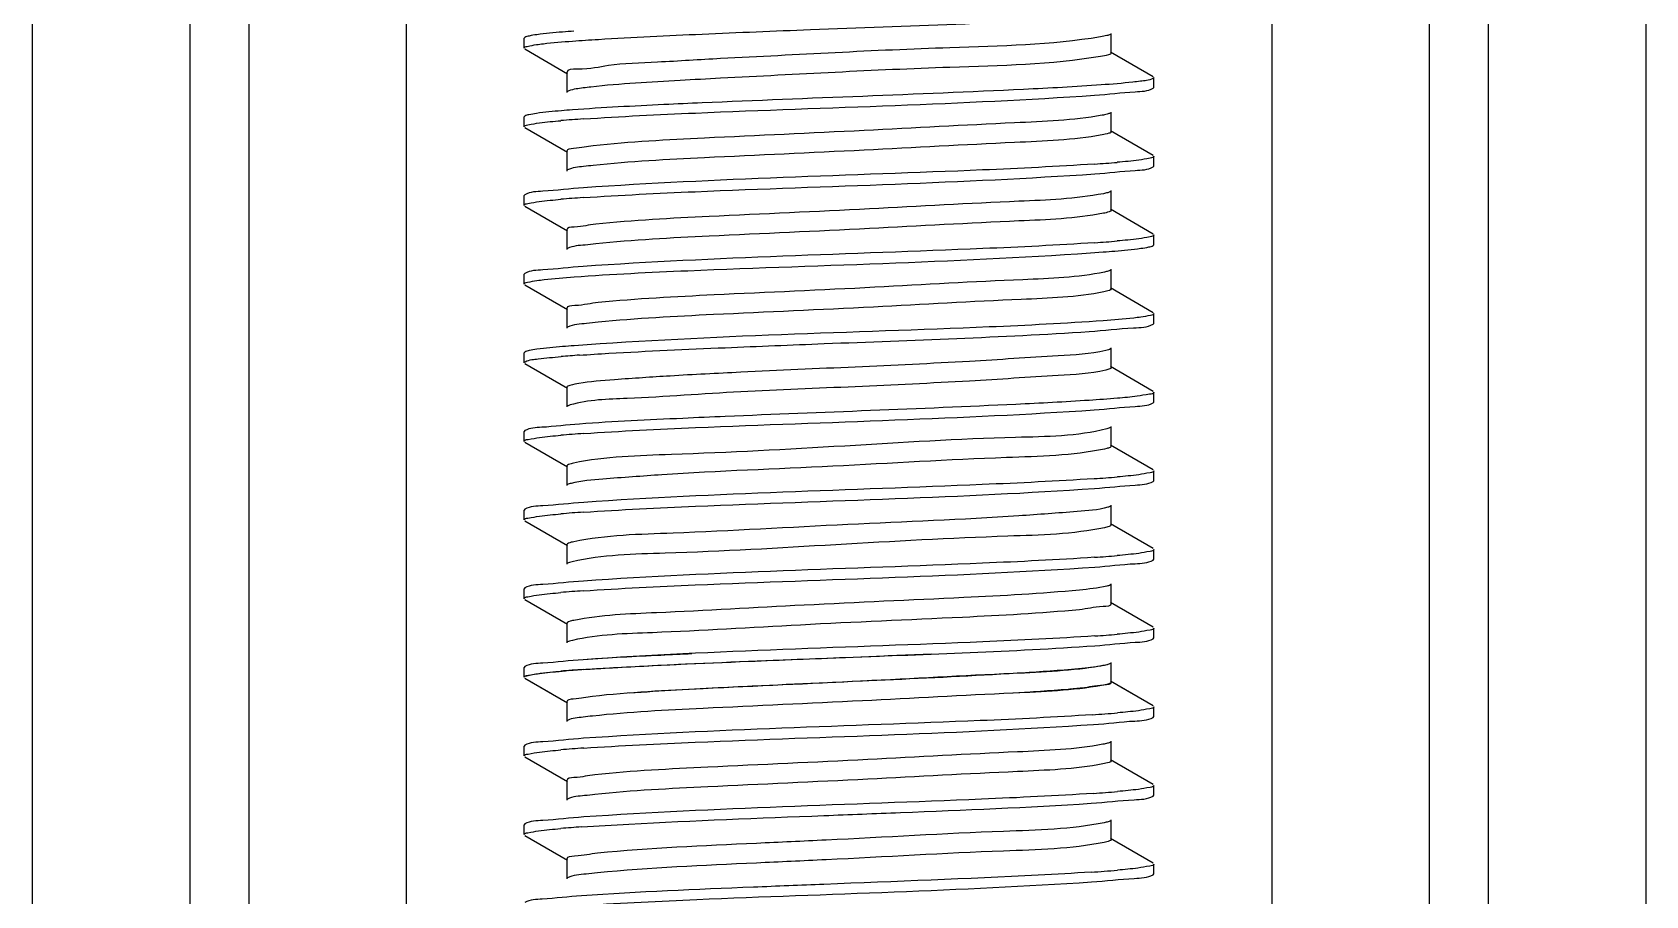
# Model space of a CAD drawing. Extents: x 27938 to 1507990, y 110129 to 923079.
# Drawn here: x 455164.5 to 455652.7, y 381683.1 to 381944.6 of the extents above; entities that cross this region are included whole.
import ezdxf

# ---------------------------------------------------------------- set-up
doc = ezdxf.new("R2010")
doc.units = 0
doc.header["$LTSCALE"] = 1000
doc.header["$MEASUREMENT"] = 0

msp = doc.modelspace()

# ---------------------------------------------------------------- linework, layer by layer
at = {"linetype": 'Continuous'}
for p, q in [((455164.52, 383675.04), (455164.52, 378934.02)), ((455212.15, 383675.04), (455212.15, 378934.02)), ((455230.01, 383675.04), (455230.01, 378934.02)), ((455277.63, 383675.04), (455277.63, 378934.02)), ((455539.58, 383675.04), (455539.58, 378934.02)), ((455587.2, 383675.04), (455587.2, 378934.02)), ((455605.06, 383675.04), (455605.06, 378934.02)), ((455652.69, 383675.04), (455652.69, 378934.02)), ((455490.97, 381938.26), (455490.97, 381944.22)), ((455313.58, 381942.99), (455313.35, 381942.73)), ((455313.35, 381939.75), (455313.35, 381942.73)), ((455313.35, 381939.75), (455313.35, 381942.73)), ((455313.58, 381939.49), (455326.5, 381932.01)), ((455503.63, 381931.08), (455490.71, 381938.57)), ((455326.24, 381932.31), (455326.24, 381926.36)), ((455503.86, 381927.85), (455503.86, 381930.82)), ((455503.86, 381927.85), (455503.86, 381930.82)), ((455326.89, 381926.83), (455326.5, 381926.66)), ((455503.63, 381927.59), (455503.86, 381927.85)), ((455313.58, 381919.18), (455313.35, 381918.92)), ((455313.35, 381915.94), (455313.35, 381918.92)), ((455313.35, 381915.94), (455313.35, 381918.92)), ((455490.97, 381914.45), (455490.97, 381920.4)), ((455313.58, 381915.68), (455326.5, 381908.2)), ((455503.63, 381907.27), (455490.71, 381914.75)), ((455326.24, 381908.5), (455326.24, 381902.54)), ((455503.86, 381904.03), (455503.86, 381907.01)), ((455503.86, 381904.03), (455503.86, 381907.01)), ((455503.63, 381903.77), (455503.86, 381904.03)), ((455313.58, 381895.36), (455313.35, 381895.1)), ((455313.35, 381892.13), (455313.35, 381895.1)), ((455313.35, 381892.13), (455313.35, 381895.1)), ((455490.97, 381890.64), (455490.97, 381896.59)), ((455313.58, 381891.87), (455326.5, 381884.38)), ((455503.63, 381883.46), (455490.71, 381890.94)), ((455326.24, 381884.69), (455326.24, 381878.73)), ((455503.63, 381879.96), (455503.86, 381880.22)), ((455503.86, 381880.22), (455503.86, 381883.2)), ((455503.86, 381880.22), (455503.86, 381883.2)), ((455313.58, 381871.55), (455313.35, 381871.29)), ((455313.35, 381868.31), (455313.35, 381871.29)), ((455313.35, 381868.31), (455313.35, 381871.29)), ((455490.97, 381866.83), (455490.97, 381872.78)), ((455313.58, 381868.05), (455326.5, 381860.57)), ((455503.63, 381859.64), (455490.71, 381867.13)), ((455326.24, 381860.87), (455326.24, 381854.92)), ((455503.63, 381856.15), (455503.86, 381856.41)), ((455503.86, 381856.41), (455503.86, 381859.38)), ((455503.86, 381856.41), (455503.86, 381859.38)), ((455313.58, 381847.74), (455313.35, 381847.48)), ((455313.35, 381844.5), (455313.35, 381847.48)), ((455313.35, 381844.5), (455313.35, 381847.48)), ((455490.97, 381843.01), (455490.97, 381848.97)), ((455313.58, 381844.24), (455326.5, 381836.76)), ((455503.63, 381835.83), (455490.71, 381843.31)), ((455326.24, 381837.06), (455326.24, 381831.11)), ((455503.63, 381832.33), (455503.86, 381832.59)), ((455503.86, 381832.59), (455503.86, 381835.57)), ((455503.86, 381832.59), (455503.86, 381835.57)), ((455313.58, 381823.93), (455313.35, 381823.66)), ((455313.35, 381820.69), (455313.35, 381823.66)), ((455313.35, 381820.69), (455313.35, 381823.66)), ((455490.97, 381819.2), (455490.97, 381825.15)), ((455313.58, 381820.43), (455326.5, 381812.95)), ((455489.63, 381818.52), (455488.92, 381818.35)), ((455503.63, 381812.02), (455490.71, 381819.5)), ((455326.24, 381813.25), (455326.24, 381807.29)), ((455503.86, 381808.78), (455503.86, 381811.76)), ((455503.86, 381808.78), (455503.86, 381811.76)), ((455503.63, 381808.52), (455503.86, 381808.78)), ((455313.58, 381800.11), (455313.35, 381799.85)), ((455313.35, 381796.88), (455313.35, 381799.85)), ((455313.35, 381796.88), (455313.35, 381799.85)), ((455490.97, 381795.39), (455490.97, 381801.34)), ((455313.58, 381796.61), (455326.5, 381789.13)), ((455489.91, 381794.78), (455488.97, 381794.55)), ((455503.63, 381788.21), (455490.71, 381795.69)), ((455326.24, 381789.43), (455326.24, 381783.48)), ((455503.86, 381784.97), (455503.86, 381787.95)), ((455503.86, 381784.97), (455503.86, 381787.95)), ((455503.63, 381784.71), (455503.86, 381784.97)), ((455490.97, 381771.57), (455490.97, 381777.53)), ((455313.58, 381776.3), (455313.35, 381776.04)), ((455313.35, 381773.06), (455313.35, 381776.04)), ((455313.35, 381773.06), (455313.35, 381776.04)), ((455313.58, 381772.8), (455326.5, 381765.32)), ((455503.63, 381764.39), (455490.71, 381771.88)), ((455326.24, 381765.62), (455326.24, 381759.67)), ((455503.86, 381761.16), (455503.86, 381764.13)), ((455503.86, 381761.16), (455503.86, 381764.13)), ((455503.63, 381760.9), (455503.86, 381761.16)), ((455490.97, 381747.76), (455490.97, 381753.72)), ((455490.97, 381747.76), (455490.97, 381753.71)), ((455313.58, 381752.49), (455313.35, 381752.23)), ((455313.58, 381752.49), (455313.35, 381752.23)), ((455313.35, 381749.25), (455313.35, 381752.23)), ((455313.35, 381749.25), (455313.35, 381752.23)), ((455313.35, 381749.25), (455313.35, 381752.23)), ((455313.35, 381749.25), (455313.35, 381752.23)), ((455313.58, 381748.99), (455326.5, 381741.51)), ((455313.58, 381748.99), (455321.45, 381744.43)), ((455503.63, 381740.58), (455490.71, 381748.07)), ((455496.98, 381744.43), (455490.71, 381748.06)), ((455326.24, 381741.81), (455326.24, 381735.86)), ((455503.86, 381737.35), (455503.86, 381740.32)), ((455503.86, 381737.35), (455503.86, 381740.32)), ((455503.63, 381737.08), (455503.86, 381737.35)), ((455313.58, 381728.68), (455313.35, 381728.42)), ((455313.35, 381725.44), (455313.35, 381728.42)), ((455313.35, 381725.44), (455313.35, 381728.42)), ((455490.97, 381723.95), (455490.97, 381729.9)), ((455313.58, 381725.18), (455326.5, 381717.7)), ((455503.63, 381716.77), (455490.71, 381724.25)), ((455326.24, 381718), (455326.24, 381712.04)), ((455503.86, 381713.53), (455503.86, 381716.51)), ((455503.86, 381713.53), (455503.86, 381716.51)), ((455503.63, 381713.27), (455503.86, 381713.53)), ((455313.58, 381704.86), (455313.35, 381704.6)), ((455313.35, 381701.63), (455313.35, 381704.6)), ((455313.35, 381701.63), (455313.35, 381704.6)), ((455490.97, 381700.14), (455490.97, 381706.09)), ((455313.58, 381701.37), (455326.5, 381693.88)), ((455503.63, 381692.96), (455490.71, 381700.44)), ((455326.24, 381694.18), (455326.24, 381688.23)), ((455503.63, 381689.46), (455503.86, 381689.72)), ((455503.86, 381689.72), (455503.86, 381692.7)), ((455503.86, 381689.72), (455503.86, 381692.7))]:
    msp.add_line(p, q, dxfattribs=at)
for centre, radius, start, end in [((455358.67, 381510.09), 409.13, 93.8351, 94.8035), ((455458.59, 382312.19), 408.46, 273.8387, 274.8044), ((455358.51, 381488.31), 407.09, 93.8488, 94.8033), ((455458.69, 382287.21), 407.29, 273.8479, 274.803), ((455357.06, 381458.88), 388.84, 93.9793, 94.8029), ((455358.74, 381413.97), 410, 93.8293, 94.8034), ((455458.43, 382218.9), 410.42, 273.8243, 274.8053), ((455358.67, 381390.99), 409.17, 93.8348, 94.8035), ((455458.59, 382193.17), 408.5, 273.8383, 274.8044), ((455358.51, 381369.18), 407.16, 93.8484, 94.8033), ((455458.69, 382168.15), 407.3, 273.8478, 274.803), ((455358.71, 381342.92), 409.61, 93.832, 94.8034), ((455354.41, 381395.63), 356.73, 94.4326, 94.598), ((455457.77, 382155.75), 418.74, 273.7685, 274.8061), ((455358.75, 381318.59), 410.14, 93.8284, 94.8033), ((455458.14, 382127.29), 414.08, 273.7992, 274.806), ((455357.8, 381306.7), 398.17, 93.9046, 94.8082), ((455457.23, 382115.03), 425.67, 273.7272, 274.8014)]:
    msp.add_arc(centre, radius, start, end, dxfattribs=at)
for points, knots in [([(455367.19, 381944), (455378.1, 381944.48), (455418.37, 381946.17), (455458.67, 381947.33), (455487.97, 381949.44)], [0, 0, 0, 0, 0.271117, 1, 1, 1, 1]), ([(455317.19, 381943.81), (455316.4, 381943.7), (455315.2, 381943.49), (455313.96, 381943.21), (455313.58, 381942.99)], [0, 0, 0, 0, 0.642818, 1, 1, 1, 1]), ([(455328.41, 381944.89), (455327.25, 381944.8), (455323.51, 381944.51), (455319.76, 381944.17), (455317.19, 381943.81)], [0, 0, 0, 0, 0.307553, 1, 1, 1, 1]), ([(455327.95, 381941.88), (455330.57, 381942.07), (455343.64, 381942.93), (455356.73, 381943.54), (455367.19, 381944)], [0, 0, 0, 0, 0.200445, 1, 1, 1, 1]), ([(455487.74, 381943.15), (455472.72, 381940.66), (455434.17, 381939.94), (455395.92, 381937.74), (455372.79, 381936.56)], [0, 0, 0, 0, 0.396629, 1, 1, 1, 1]), ([(455490.7, 381943.92), (455490.38, 381943.73), (455489.37, 381943.45), (455488.37, 381943.26), (455487.74, 381943.15)], [0, 0, 0, 0, 0.371007, 1, 1, 1, 1]), ([(455313.35, 381939.75), (455313.35, 381940.11), (455315.17, 381940.43), (455316.14, 381940.68), (455317.08, 381940.82)], [0, 0, 0, 0, 0.275146, 1, 1, 1, 1]), ([(455317.08, 381940.82), (455317.77, 381940.91), (455321.38, 381941.37), (455325.02, 381941.66), (455327.95, 381941.88)], [0, 0, 0, 0, 0.191295, 1, 1, 1, 1]), ([(455490.97, 381938.26), (455490.96, 381937.94), (455489.44, 381937.54), (455488.55, 381937.33), (455487.74, 381937.2)], [0, 0, 0, 0, 0.282134, 1, 1, 1, 1]), ([(455372.79, 381936.56), (455366.42, 381936.23), (455355.45, 381935.47), (455339.85, 381935), (455332.77, 381933.16), (455326.24, 381933.44), (455326.24, 381932.31)], [0, 0, 0, 0, 0.408517, 0.726153, 0.927696, 1, 1, 1, 1]), ([(455487.74, 381937.2), (455472.72, 381934.71), (455434.17, 381933.99), (455395.92, 381931.79), (455372.79, 381930.61)], [0, 0, 0, 0, 0.396629, 1, 1, 1, 1]), ([(455372.79, 381930.61), (455368.7, 381930.4), (455355.62, 381929.68), (455342.52, 381928.97), (455333.57, 381927.97)], [0, 0, 0, 0, 0.312724, 1, 1, 1, 1]), ([(455487.97, 381928.6), (455480.13, 381928.04), (455439.88, 381925.92), (455399.6, 381924.6), (455367.19, 381923.16)], [0, 0, 0, 0, 0.195012, 1, 1, 1, 1]), ([(455499.79, 381929.71), (455499.04, 381929.61), (455495.11, 381929.14), (455491.16, 381928.83), (455487.97, 381928.6)], [0, 0, 0, 0, 0.191606, 1, 1, 1, 1]), ([(455503.86, 381930.82), (455503.86, 381930.7), (455502.39, 381929.8), (455501.08, 381929.89), (455499.79, 381929.71)], [0, 0, 0, 0, 0.088343, 1, 1, 1, 1]), ([(455333.57, 381927.97), (455332.8, 381927.88), (455330.56, 381927.59), (455328.28, 381927.34), (455326.89, 381926.83)], [0, 0, 0, 0, 0.345772, 1, 1, 1, 1]), ([(455331.31, 381918.3), (455342.59, 381919.07), (455394.13, 381921.56), (455445.74, 381922.74), (455485.94, 381925.48)], [0, 0, 0, 0, 0.219188, 1, 1, 1, 1]), ([(455485.94, 381925.48), (455490.03, 381925.76), (455495.77, 381926.56), (455502.03, 381926.67), (455503.63, 381927.59)], [0, 0, 0, 0, 0.690234, 1, 1, 1, 1]), ([(455317.08, 381919.98), (455316.32, 381919.87), (455315.15, 381919.66), (455313.95, 381919.39), (455313.58, 381919.18)], [0, 0, 0, 0, 0.641633, 1, 1, 1, 1]), ([(455327.95, 381921.04), (455326.84, 381920.96), (455323.2, 381920.67), (455319.57, 381920.34), (455317.08, 381919.98)], [0, 0, 0, 0, 0.307541, 1, 1, 1, 1]), ([(455367.19, 381923.16), (455363.34, 381922.99), (455350.25, 381922.39), (455337.17, 381921.73), (455327.95, 381921.04)], [0, 0, 0, 0, 0.294264, 1, 1, 1, 1]), ([(455488.18, 381919.42), (455479.47, 381917.86), (455455.34, 381916.91), (455415.3, 381914.67), (455372.78, 381912.77), (455345.45, 381911.38), (455334.27, 381910.19)], [0, 0, 0, 0, 0.172177, 0.467909, 0.781292, 1, 1, 1, 1]), ([(455490.7, 381920.1), (455490.42, 381919.94), (455489.57, 381919.69), (455488.72, 381919.51), (455488.18, 381919.42)], [0, 0, 0, 0, 0.377707, 1, 1, 1, 1]), ([(455313.35, 381915.94), (455313.35, 381916.37), (455315.64, 381916.66), (455316.79, 381916.97), (455317.94, 381917.12)], [0, 0, 0, 0, 0.271545, 1, 1, 1, 1]), ([(455490.97, 381914.45), (455490.96, 381914.17), (455489.67, 381913.77), (455488.88, 381913.59), (455488.18, 381913.46)], [0, 0, 0, 0, 0.285905, 1, 1, 1, 1]), ([(455334.27, 381910.19), (455332.26, 381909.97), (455330.35, 381909.38), (455326.24, 381909.23), (455326.24, 381908.5)], [0, 0, 0, 0, 0.73335, 1, 1, 1, 1]), ([(455488.18, 381913.46), (455479.47, 381911.91), (455455.34, 381910.96), (455415.3, 381908.71), (455372.78, 381906.82), (455345.45, 381905.43), (455334.27, 381904.23)], [0, 0, 0, 0, 0.172177, 0.467909, 0.781292, 1, 1, 1, 1]), ([(455334.27, 381904.23), (455333.29, 381904.13), (455330.72, 381903.74), (455327.93, 381903.67), (455326.5, 381902.85)], [0, 0, 0, 0, 0.372967, 1, 1, 1, 1]), ([(455485.94, 381904.65), (455474.66, 381903.88), (455423.11, 381901.4), (455371.51, 381900.21), (455331.31, 381897.47)], [0, 0, 0, 0, 0.219095, 1, 1, 1, 1]), ([(455503.86, 381907.01), (455503.86, 381906.58), (455501.59, 381906.29), (455500.44, 381905.98), (455499.29, 381905.83)], [0, 0, 0, 0, 0.271629, 1, 1, 1, 1]), ([(455331.18, 381894.48), (455342.47, 381895.25), (455394.08, 381897.74), (455445.76, 381898.93), (455486.02, 381901.68)], [0, 0, 0, 0, 0.218979, 1, 1, 1, 1]), ([(455486.02, 381901.68), (455490.09, 381901.95), (455495.81, 381902.75), (455502.04, 381902.86), (455503.63, 381903.77)], [0, 0, 0, 0, 0.690139, 1, 1, 1, 1]), ([(455331.31, 381897.47), (455327.2, 381897.19), (455321.45, 381896.39), (455315.18, 381896.28), (455313.58, 381895.36)], [0, 0, 0, 0, 0.690277, 1, 1, 1, 1]), ([(455488.59, 381895.68), (455480.18, 381894.05), (455456.43, 381893.21), (455416.75, 381890.89), (455374.05, 381889.03), (455346.42, 381887.62), (455335, 381886.45)], [0, 0, 0, 0, 0.167069, 0.460858, 0.776177, 1, 1, 1, 1]), ([(455490.7, 381896.29), (455490.46, 381896.15), (455489.75, 381895.92), (455489.04, 381895.76), (455488.59, 381895.68)], [0, 0, 0, 0, 0.385224, 1, 1, 1, 1]), ([(455313.35, 381892.13), (455313.35, 381892.56), (455315.62, 381892.84), (455316.77, 381893.16), (455317.92, 381893.3)], [0, 0, 0, 0, 0.271633, 1, 1, 1, 1]), ([(455488.59, 381889.73), (455480.18, 381888.1), (455456.43, 381887.25), (455416.75, 381884.94), (455374.05, 381883.08), (455346.42, 381881.67), (455335, 381880.5)], [0, 0, 0, 0, 0.167069, 0.460858, 0.776177, 1, 1, 1, 1]), ([(455490.96, 381890.64), (455490.96, 381890.39), (455489.88, 381890), (455489.19, 381889.84), (455488.59, 381889.73)], [0, 0, 0, 0, 0.290456, 1, 1, 1, 1]), ([(455335, 381886.45), (455332.81, 381886.22), (455330.75, 381885.57), (455326.24, 381885.48), (455326.25, 381884.69)], [0, 0, 0, 0, 0.734177, 1, 1, 1, 1]), ([(455335, 381880.5), (455333.93, 381880.39), (455331.12, 381879.97), (455328.06, 381879.94), (455326.5, 381879.03)], [0, 0, 0, 0, 0.374915, 1, 1, 1, 1]), ([(455486.02, 381880.84), (455474.73, 381880.07), (455423.12, 381877.58), (455371.44, 381876.4), (455331.18, 381873.65)], [0, 0, 0, 0, 0.219017, 1, 1, 1, 1]), ([(455503.86, 381883.2), (455503.86, 381882.77), (455501.58, 381882.48), (455500.43, 381882.17), (455499.28, 381882.02)], [0, 0, 0, 0, 0.271602, 1, 1, 1, 1]), ([(455499.94, 381879.13), (455500.75, 381879.24), (455501.98, 381879.46), (455503.24, 381879.74), (455503.63, 381879.96)], [0, 0, 0, 0, 0.643592, 1, 1, 1, 1]), ([(455328.46, 381870.48), (455339.92, 381871.32), (455393.29, 381873.92), (455446.74, 381874.98), (455488.57, 381878.04)], [0, 0, 0, 0, 0.215017, 1, 1, 1, 1]), ([(455488.57, 381878.04), (455489.73, 381878.13), (455493.53, 381878.43), (455497.33, 381878.76), (455499.94, 381879.13)], [0, 0, 0, 0, 0.307338, 1, 1, 1, 1]), ([(455331.18, 381873.65), (455327.11, 381873.37), (455321.4, 381872.58), (455315.17, 381872.46), (455313.58, 381871.55)], [0, 0, 0, 0, 0.690149, 1, 1, 1, 1]), ([(455317.21, 381869.4), (455317.92, 381869.5), (455321.66, 381869.96), (455325.42, 381870.25), (455328.46, 381870.48)], [0, 0, 0, 0, 0.19129, 1, 1, 1, 1]), ([(455488.97, 381871.94), (455480.86, 381870.24), (455457.5, 381869.52), (455418.21, 381867.12), (455375.34, 381865.29), (455347.42, 381863.86), (455335.76, 381862.71)], [0, 0, 0, 0, 0.161939, 0.453776, 0.771039, 1, 1, 1, 1]), ([(455490.7, 381872.48), (455490.5, 381872.36), (455489.92, 381872.16), (455489.33, 381872.02), (455488.97, 381871.94)], [0, 0, 0, 0, 0.393704, 1, 1, 1, 1]), ([(455313.35, 381868.31), (455313.35, 381868.68), (455315.24, 381869), (455316.24, 381869.26), (455317.21, 381869.4)], [0, 0, 0, 0, 0.274546, 1, 1, 1, 1]), ([(455488.77, 381865.95), (455480.55, 381864.3), (455457.14, 381863.5), (455417.83, 381861.16), (455375.13, 381859.33), (455347.35, 381857.9), (455335.76, 381856.76)], [0, 0, 0, 0, 0.164046, 0.455922, 0.77202, 1, 1, 1, 1]), ([(455490.96, 381866.83), (455490.96, 381866.59), (455489.98, 381866.21), (455489.33, 381866.06), (455488.77, 381865.95)], [0, 0, 0, 0, 0.292762, 1, 1, 1, 1]), ([(455335.76, 381862.71), (455333.38, 381862.48), (455331.15, 381861.75), (455326.24, 381861.73), (455326.25, 381860.87)], [0, 0, 0, 0, 0.734857, 1, 1, 1, 1]), ([(455335.76, 381856.76), (455334.58, 381856.64), (455331.53, 381856.2), (455328.19, 381856.2), (455326.5, 381855.22)], [0, 0, 0, 0, 0.376685, 1, 1, 1, 1]), ([(455488.57, 381857.21), (455477.07, 381856.37), (455423.7, 381853.76), (455370.25, 381852.72), (455328.46, 381849.64)], [0, 0, 0, 0, 0.215701, 1, 1, 1, 1]), ([(455484.31, 381853.94), (455488.79, 381854.23), (455495.05, 381855.1), (455501.89, 381855.15), (455503.63, 381856.15)], [0, 0, 0, 0, 0.691739, 1, 1, 1, 1]), ([(455499.94, 381858.29), (455499.22, 381858.19), (455495.44, 381857.73), (455491.64, 381857.43), (455488.57, 381857.21)], [0, 0, 0, 0, 0.191465, 1, 1, 1, 1]), ([(455503.86, 381859.38), (455503.86, 381859.01), (455501.94, 381858.69), (455500.93, 381858.43), (455499.94, 381858.29)], [0, 0, 0, 0, 0.27426, 1, 1, 1, 1]), ([(455374.21, 381849.05), (455384.17, 381849.48), (455420.88, 381850.99), (455457.6, 381852.19), (455484.31, 381853.94)], [0, 0, 0, 0, 0.271359, 1, 1, 1, 1]), ([(455313.35, 381844.5), (455313.35, 381844.63), (455314.9, 381845.55), (455316.27, 381845.46), (455317.62, 381845.64)], [0, 0, 0, 0, 0.087421, 1, 1, 1, 1]), ([(455317.21, 381848.56), (455316.41, 381848.45), (455315.2, 381848.24), (455313.96, 381847.96), (455313.58, 381847.74)], [0, 0, 0, 0, 0.642986, 1, 1, 1, 1]), ([(455328.46, 381849.64), (455327.31, 381849.56), (455323.55, 381849.26), (455319.79, 381848.92), (455317.21, 381848.56)], [0, 0, 0, 0, 0.307532, 1, 1, 1, 1]), ([(455330.07, 381846.78), (455333.05, 381846.99), (455347.75, 381847.9), (455362.47, 381848.55), (455374.21, 381849.05)], [0, 0, 0, 0, 0.202501, 1, 1, 1, 1]), ([(455489.32, 381848.21), (455484.6, 381847.12), (455470.76, 381846.35), (455434.02, 381843.89), (455401.95, 381842.75), (455378.87, 381841.61)], [0, 0, 0, 0, 0.131194, 0.373535, 1, 1, 1, 1]), ([(455490.7, 381848.66), (455490.53, 381848.57), (455490.07, 381848.39), (455489.6, 381848.27), (455489.32, 381848.21)], [0, 0, 0, 0, 0.40332, 1, 1, 1, 1]), ([(455378.87, 381841.61), (455371.74, 381841.26), (455358.88, 381840.62), (455342.94, 381839.52), (455332.13, 381838.69), (455328, 381837.82), (455326.24, 381837.42), (455326.25, 381837.06)], [0, 0, 0, 0, 0.404312, 0.722616, 0.926229, 0.979509, 1, 1, 1, 1]), ([(455489.32, 381842.25), (455484.6, 381841.16), (455470.76, 381840.39), (455434.02, 381837.93), (455401.95, 381836.8), (455378.87, 381835.66)], [0, 0, 0, 0, 0.131194, 0.373535, 1, 1, 1, 1]), ([(455490.96, 381843.01), (455490.96, 381842.83), (455490.25, 381842.47), (455489.74, 381842.35), (455489.32, 381842.25)], [0, 0, 0, 0, 0.302831, 1, 1, 1, 1]), ([(455327.26, 381831.7), (455327.11, 381831.66), (455326.86, 381831.58), (455326.6, 381831.47), (455326.5, 381831.41)], [0, 0, 0, 0, 0.571302, 1, 1, 1, 1]), ([(455378.87, 381835.66), (455367.42, 381835.09), (455350.33, 381833.67), (455332.82, 381833.33), (455327.26, 381831.7)], [0, 0, 0, 0, 0.664278, 1, 1, 1, 1]), ([(455484.31, 381833.1), (455476.92, 381832.62), (455440.23, 381830.73), (455403.52, 381829.47), (455374.21, 381828.22)], [0, 0, 0, 0, 0.201596, 1, 1, 1, 1]), ([(455485.81, 381830.22), (455489.93, 381830.5), (455495.72, 381831.3), (455502.02, 381831.41), (455503.63, 381832.33)], [0, 0, 0, 0, 0.690375, 1, 1, 1, 1]), ([(455503.86, 381835.57), (455503.86, 381835.1), (455501.33, 381834.84), (455500.08, 381834.49), (455498.81, 381834.33)], [0, 0, 0, 0, 0.270133, 1, 1, 1, 1]), ([(455374.21, 381828.22), (455369.92, 381828.03), (455355.21, 381827.38), (455340.49, 381826.68), (455330.07, 381825.94)], [0, 0, 0, 0, 0.291422, 1, 1, 1, 1]), ([(455331.36, 381823.06), (455342.63, 381823.82), (455394.11, 381826.3), (455445.66, 381827.5), (455485.81, 381830.22)], [0, 0, 0, 0, 0.219183, 1, 1, 1, 1]), ([(455313.35, 381820.69), (455313.35, 381821.12), (455315.64, 381821.41), (455316.8, 381821.72), (455317.96, 381821.87)], [0, 0, 0, 0, 0.271499, 1, 1, 1, 1]), ([(455330.07, 381825.94), (455326.26, 381825.68), (455320.9, 381824.93), (455315.08, 381824.79), (455313.58, 381823.93)], [0, 0, 0, 0, 0.688907, 1, 1, 1, 1]), ([(455489.63, 381824.47), (455480.68, 381822.17), (455453.87, 381822.02), (455410.12, 381819.17), (455365.57, 381816.76), (455337.98, 381816.11), (455328.28, 381814.09)], [0, 0, 0, 0, 0.171431, 0.491399, 0.816224, 1, 1, 1, 1]), ([(455490.7, 381824.85), (455490.57, 381824.77), (455490.21, 381824.63), (455489.85, 381824.53), (455489.63, 381824.47)], [0, 0, 0, 0, 0.414289, 1, 1, 1, 1]), ([(455488.92, 381818.35), (455479.21, 381816.34), (455451.56, 381815.74), (455407.07, 381812.94), (455366.24, 381811.48), (455339.92, 381809.47), (455330.66, 381808.78), (455327.54, 381807.97)], [0, 0, 0, 0, 0.184068, 0.509201, 0.829117, 0.940109, 1, 1, 1, 1]), ([(455490.96, 381819.2), (455490.96, 381819.04), (455490.41, 381818.71), (455489.97, 381818.6), (455489.63, 381818.52)], [0, 0, 0, 0, 0.311313, 1, 1, 1, 1]), ([(455328.28, 381814.09), (455327.76, 381813.98), (455327.15, 381813.84), (455326.25, 381813.47), (455326.25, 381813.25)], [0, 0, 0, 0, 0.705293, 1, 1, 1, 1]), ([(455503.86, 381811.76), (455503.86, 381811.33), (455501.58, 381811.04), (455500.43, 381810.73), (455499.29, 381810.58)], [0, 0, 0, 0, 0.271599, 1, 1, 1, 1]), ([(455327.54, 381807.97), (455327.33, 381807.91), (455326.98, 381807.81), (455326.64, 381807.67), (455326.51, 381807.6)], [0, 0, 0, 0, 0.58408, 1, 1, 1, 1]), ([(455485.81, 381809.39), (455474.53, 381808.62), (455423.05, 381806.14), (455371.5, 381804.95), (455331.36, 381802.22)], [0, 0, 0, 0, 0.219354, 1, 1, 1, 1]), ([(455485.93, 381806.42), (455490.03, 381806.7), (455495.77, 381807.49), (455502.03, 381807.6), (455503.63, 381808.52)], [0, 0, 0, 0, 0.690237, 1, 1, 1, 1]), ([(455331.36, 381802.22), (455327.24, 381801.94), (455321.47, 381801.14), (455315.19, 381801.03), (455313.58, 381800.11)], [0, 0, 0, 0, 0.690331, 1, 1, 1, 1]), ([(455331.31, 381799.24), (455342.59, 381800.01), (455394.13, 381802.49), (455445.74, 381803.68), (455485.93, 381806.42)], [0, 0, 0, 0, 0.219191, 1, 1, 1, 1]), ([(455313.35, 381796.88), (455313.35, 381797.31), (455315.64, 381797.59), (455316.79, 381797.91), (455317.94, 381798.06)], [0, 0, 0, 0, 0.271543, 1, 1, 1, 1]), ([(455489.91, 381800.73), (455486.93, 381799.87), (455477.86, 381799.24), (455451.76, 381797.15), (455410.85, 381795.73), (455366.09, 381792.92), (455338.19, 381792.31), (455328.34, 381790.29)], [0, 0, 0, 0, 0.057446, 0.166902, 0.486553, 0.813832, 1, 1, 1, 1]), ([(455490.7, 381801.04), (455490.6, 381800.98), (455490.34, 381800.86), (455490.07, 381800.78), (455489.91, 381800.73)], [0, 0, 0, 0, 0.426856, 1, 1, 1, 1]), ([(455488.97, 381794.55), (455479.38, 381792.54), (455452.04, 381791.91), (455407.78, 381789.44), (455363.95, 381786.77), (455337.03, 381786.38), (455327.85, 381784.23)], [0, 0, 0, 0, 0.181951, 0.50465, 0.824728, 1, 1, 1, 1]), ([(455490.96, 381795.39), (455490.96, 381795.25), (455490.55, 381794.96), (455490.18, 381794.86), (455489.91, 381794.78)], [0, 0, 0, 0, 0.321911, 1, 1, 1, 1]), ([(455328.34, 381790.29), (455327.81, 381790.18), (455327.18, 381790.04), (455326.25, 381789.66), (455326.25, 381789.43)], [0, 0, 0, 0, 0.706048, 1, 1, 1, 1]), ([(455503.86, 381787.95), (455503.86, 381787.52), (455501.59, 381787.23), (455500.44, 381786.92), (455499.29, 381786.77)], [0, 0, 0, 0, 0.271629, 1, 1, 1, 1]), ([(455327.85, 381784.23), (455327.57, 381784.17), (455327.12, 381784.05), (455326.67, 381783.88), (455326.51, 381783.78)], [0, 0, 0, 0, 0.595248, 1, 1, 1, 1]), ([(455331.19, 381775.42), (455342.47, 381776.19), (455394.08, 381778.68), (455445.76, 381779.86), (455486.02, 381782.61)], [0, 0, 0, 0, 0.218987, 1, 1, 1, 1]), ([(455485.93, 381785.58), (455474.66, 381784.81), (455423.11, 381782.33), (455371.51, 381781.14), (455331.31, 381778.4)], [0, 0, 0, 0, 0.2191, 1, 1, 1, 1]), ([(455486.02, 381782.61), (455490.09, 381782.89), (455495.81, 381783.68), (455502.04, 381783.79), (455503.63, 381784.71)], [0, 0, 0, 0, 0.69014, 1, 1, 1, 1]), ([(455331.31, 381778.4), (455327.2, 381778.13), (455321.45, 381777.33), (455315.18, 381777.22), (455313.58, 381776.3)], [0, 0, 0, 0, 0.690279, 1, 1, 1, 1]), ([(455490.71, 381777.23), (455490.37, 381777.03), (455487.26, 381776.21), (455484.12, 381775.95), (455481.35, 381775.68)], [0, 0, 0, 0, 0.122149, 1, 1, 1, 1]), ([(455313.35, 381773.06), (455313.35, 381773.49), (455315.62, 381773.78), (455316.77, 381774.09), (455317.92, 381774.24)], [0, 0, 0, 0, 0.27163, 1, 1, 1, 1]), ([(455481.35, 381775.68), (455469.74, 381774.54), (455441.95, 381773.11), (455399.26, 381771.28), (455360, 381768.94), (455336.62, 381768.15), (455328.42, 381766.5)], [0, 0, 0, 0, 0.228484, 0.544623, 0.836244, 1, 1, 1, 1]), ([(455481.35, 381769.72), (455469.57, 381768.57), (455441.42, 381767.12), (455398.31, 381765.33), (455359.1, 381762.83), (455335.87, 381762.24), (455327.95, 381760.44)], [0, 0, 0, 0, 0.230953, 0.550009, 0.841524, 1, 1, 1, 1]), ([(455490.96, 381771.57), (455490.97, 381770.7), (455486, 381770.7), (455483.75, 381769.96), (455481.35, 381769.72)], [0, 0, 0, 0, 0.265061, 1, 1, 1, 1]), ([(455328.42, 381766.5), (455327.87, 381766.38), (455327.23, 381766.24), (455326.25, 381765.85), (455326.25, 381765.62)], [0, 0, 0, 0, 0.707083, 1, 1, 1, 1]), ([(455503.86, 381764.13), (455503.86, 381763.7), (455501.58, 381763.42), (455500.43, 381763.1), (455499.28, 381762.95)], [0, 0, 0, 0, 0.271603, 1, 1, 1, 1]), ([(455327.95, 381760.44), (455327.65, 381760.37), (455327.16, 381760.25), (455326.68, 381760.07), (455326.51, 381759.97)], [0, 0, 0, 0, 0.598262, 1, 1, 1, 1]), ([(455486.02, 381761.78), (455474.73, 381761), (455423.12, 381758.52), (455371.44, 381757.33), (455331.19, 381754.58)], [0, 0, 0, 0, 0.219015, 1, 1, 1, 1]), ([(455381.46, 381754.11), (455391.15, 381754.51), (455425.99, 381755.93), (455460.86, 381757.08), (455485.97, 381758.8)], [0, 0, 0, 0, 0.278136, 1, 1, 1, 1]), ([(455485.97, 381758.8), (455490.06, 381759.07), (455495.79, 381759.87), (455502.03, 381759.98), (455503.63, 381760.9)], [0, 0, 0, 0, 0.690177, 1, 1, 1, 1]), ([(455331.23, 381754.59), (455327.15, 381754.31), (455321.42, 381753.52), (455315.17, 381753.4), (455313.58, 381752.49)], [0, 0, 0, 0, 0.690202, 1, 1, 1, 1]), ([(455331.19, 381754.58), (455327.11, 381754.31), (455321.4, 381753.51), (455315.17, 381753.4), (455313.58, 381752.49)], [0, 0, 0, 0, 0.690152, 1, 1, 1, 1]), ([(455326.84, 381751.29), (455330.31, 381751.56), (455348.51, 381752.74), (455366.73, 381753.5), (455381.46, 381754.11)], [0, 0, 0, 0, 0.191198, 1, 1, 1, 1]), ([(455364.1, 381756.34), (455360.97, 381756.2), (455350.01, 381755.69), (455339.05, 381755.12), (455331.23, 381754.59)], [0, 0, 0, 0, 0.286136, 1, 1, 1, 1]), ([(455331.33, 381751.62), (455338.26, 381752.09), (455373.36, 381753.95), (455408.5, 381755.17), (455436.69, 381756.34)], [0, 0, 0, 0, 0.197351, 1, 1, 1, 1]), ([(455490.71, 381753.41), (455490.39, 381753.23), (455487.54, 381752.45), (455484.65, 381752.2), (455482.11, 381751.94)], [0, 0, 0, 0, 0.124256, 1, 1, 1, 1]), ([(455490.7, 381753.42), (455490.41, 381753.24), (455489.51, 381752.99), (455488.61, 381752.8), (455488.05, 381752.71)], [0, 0, 0, 0, 0.375581, 1, 1, 1, 1]), ([(455313.35, 381749.25), (455313.35, 381749.69), (455315.64, 381749.97), (455316.8, 381750.28), (455317.95, 381750.43)], [0, 0, 0, 0, 0.271516, 1, 1, 1, 1]), ([(455313.35, 381749.25), (455313.35, 381749.56), (455314.85, 381749.9), (455315.69, 381750.1), (455316.47, 381750.22)], [0, 0, 0, 0, 0.278908, 1, 1, 1, 1]), ([(455316.47, 381750.22), (455317.06, 381750.31), (455320.16, 381750.74), (455323.28, 381751.01), (455325.81, 381751.21)], [0, 0, 0, 0, 0.190214, 1, 1, 1, 1]), ([(455488.05, 381752.71), (455479.25, 381751.17), (455455, 381750.19), (455414.85, 381747.97), (455372.39, 381746.06), (455345.16, 381744.68), (455334.05, 381743.47)], [0, 0, 0, 0, 0.173733, 0.470057, 0.78285, 1, 1, 1, 1]), ([(455482.11, 381751.94), (455476.43, 381751.36), (455444.12, 381749.18), (455411.77, 381747.95), (455385.13, 381746.67)], [0, 0, 0, 0, 0.176303, 1, 1, 1, 1]), ([(455334.05, 381743.47), (455332.1, 381743.26), (455330.24, 381742.69), (455326.24, 381742.53), (455326.24, 381741.81)], [0, 0, 0, 0, 0.733065, 1, 1, 1, 1]), ([(455488.05, 381746.75), (455479.25, 381745.22), (455455, 381744.24), (455414.85, 381742.01), (455372.39, 381740.1), (455345.16, 381738.72), (455334.05, 381737.52)], [0, 0, 0, 0, 0.173733, 0.470057, 0.78285, 1, 1, 1, 1]), ([(455385.13, 381746.67), (455381.36, 381746.49), (455368.03, 381745.83), (455354.7, 381745.12), (455345.16, 381744.43)], [0, 0, 0, 0, 0.28332, 1, 1, 1, 1]), ([(455482.11, 381745.99), (455480.72, 381745.85), (455473.75, 381745.21), (455466.78, 381744.77), (455461.2, 381744.43)], [0, 0, 0, 0, 0.200678, 1, 1, 1, 1]), ([(455490.96, 381747.76), (455490.97, 381746.96), (455486.41, 381746.88), (455484.32, 381746.21), (455482.11, 381745.99)], [0, 0, 0, 0, 0.265734, 1, 1, 1, 1]), ([(455490.97, 381747.76), (455490.96, 381747.47), (455489.6, 381747.07), (455488.79, 381746.88), (455488.05, 381746.75)], [0, 0, 0, 0, 0.284681, 1, 1, 1, 1]), ([(455503.86, 381740.32), (455503.86, 381739.88), (455501.54, 381739.6), (455500.37, 381739.28), (455499.21, 381739.13)], [0, 0, 0, 0, 0.271295, 1, 1, 1, 1]), ([(455334.05, 381737.52), (455333.11, 381737.42), (455330.6, 381737.04), (455327.89, 381736.96), (455326.5, 381736.16)], [0, 0, 0, 0, 0.372335, 1, 1, 1, 1]), ([(455485.3, 381737.92), (455473.99, 381737.16), (455422.67, 381734.69), (455371.28, 381733.5), (455331.33, 381730.78)], [0, 0, 0, 0, 0.220579, 1, 1, 1, 1]), ([(455331.37, 381727.81), (455342.61, 381728.57), (455394.01, 381731.05), (455445.48, 381732.25), (455485.58, 381734.96)], [0, 0, 0, 0, 0.218972, 1, 1, 1, 1]), ([(455485.58, 381734.96), (455489.76, 381735.24), (455495.62, 381736.05), (455502, 381736.15), (455503.63, 381737.08)], [0, 0, 0, 0, 0.690613, 1, 1, 1, 1]), ([(455331.33, 381730.78), (455327.22, 381730.5), (455321.46, 381729.71), (455315.18, 381729.6), (455313.58, 381728.68)], [0, 0, 0, 0, 0.690305, 1, 1, 1, 1]), ([(455488.47, 381728.97), (455479.96, 381727.37), (455456.1, 381726.49), (455416.31, 381724.19), (455373.66, 381722.32), (455346.12, 381720.92), (455334.77, 381719.74)], [0, 0, 0, 0, 0.168631, 0.463014, 0.777741, 1, 1, 1, 1]), ([(455490.7, 381729.6), (455490.45, 381729.45), (455489.7, 381729.22), (455488.94, 381729.06), (455488.47, 381728.97)], [0, 0, 0, 0, 0.382833, 1, 1, 1, 1]), ([(455313.35, 381725.44), (455313.35, 381725.87), (455315.64, 381726.16), (455316.8, 381726.47), (455317.96, 381726.62)], [0, 0, 0, 0, 0.271492, 1, 1, 1, 1]), ([(455490.96, 381723.95), (455490.96, 381723.69), (455489.82, 381723.3), (455489.1, 381723.13), (455488.47, 381723.02)], [0, 0, 0, 0, 0.288971, 1, 1, 1, 1]), ([(455334.77, 381719.74), (455332.64, 381719.52), (455330.62, 381718.88), (455326.24, 381718.77), (455326.25, 381718)], [0, 0, 0, 0, 0.733941, 1, 1, 1, 1]), ([(455488.47, 381723.02), (455479.96, 381721.41), (455456.1, 381720.53), (455416.31, 381718.24), (455373.66, 381716.37), (455346.12, 381714.96), (455334.77, 381713.78)], [0, 0, 0, 0, 0.168631, 0.463014, 0.777741, 1, 1, 1, 1]), ([(455334.77, 381713.78), (455333.73, 381713.68), (455330.99, 381713.27), (455328.02, 381713.23), (455326.5, 381712.35)], [0, 0, 0, 0, 0.37434, 1, 1, 1, 1]), ([(455485.58, 381714.12), (455474.29, 381713.36), (455422.89, 381710.89), (455371.42, 381709.69), (455331.37, 381706.97)], [0, 0, 0, 0, 0.219886, 1, 1, 1, 1]), ([(455503.86, 381716.51), (455503.86, 381716.08), (455501.57, 381715.79), (455500.41, 381715.48), (455499.26, 381715.33)], [0, 0, 0, 0, 0.27148, 1, 1, 1, 1]), ([(455404.06, 381707.4), (455411.77, 381707.71), (455438.72, 381708.79), (455465.69, 381709.82), (455484.9, 381711.1)], [0, 0, 0, 0, 0.286007, 1, 1, 1, 1]), ([(455484.9, 381711.1), (455489.24, 381711.39), (455495.32, 381712.23), (455501.94, 381712.31), (455503.63, 381713.27)], [0, 0, 0, 0, 0.691254, 1, 1, 1, 1]), ([(455331.37, 381706.97), (455327.25, 381706.69), (455321.48, 381705.89), (455315.19, 381705.79), (455313.58, 381704.86)], [0, 0, 0, 0, 0.690338, 1, 1, 1, 1]), ([(455330.69, 381703.95), (455335.48, 381704.28), (455359.92, 381705.68), (455384.39, 381706.62), (455404.06, 381707.4)], [0, 0, 0, 0, 0.196017, 1, 1, 1, 1]), ([(455488.86, 381705.23), (455478.85, 381703.18), (455450.54, 381702.6), (455422.56, 381700.78), (455404.68, 381699.96)], [0, 0, 0, 0, 0.363233, 1, 1, 1, 1]), ([(455490.7, 381705.79), (455490.49, 381705.66), (455489.87, 381705.46), (455489.24, 381705.31), (455488.86, 381705.23)], [0, 0, 0, 0, 0.391017, 1, 1, 1, 1]), ([(455313.35, 381701.63), (455313.35, 381702.04), (455315.5, 381702.34), (455316.6, 381702.63), (455317.68, 381702.77)], [0, 0, 0, 0, 0.272443, 1, 1, 1, 1]), ([(455404.68, 381699.96), (455397.65, 381699.63), (455374.59, 381698.51), (455351.5, 381697.6), (455335.52, 381696)], [0, 0, 0, 0, 0.304662, 1, 1, 1, 1]), ([(455488.86, 381699.28), (455478.85, 381697.23), (455450.54, 381696.64), (455422.56, 381694.83), (455404.68, 381694)], [0, 0, 0, 0, 0.363233, 1, 1, 1, 1]), ([(455490.96, 381700.14), (455490.96, 381699.91), (455490.02, 381699.53), (455489.39, 381699.39), (455488.86, 381699.28)], [0, 0, 0, 0, 0.294214, 1, 1, 1, 1]), ([(455335.52, 381696), (455333.21, 381695.77), (455331.03, 381695.06), (455326.24, 381695.03), (455326.25, 381694.18)], [0, 0, 0, 0, 0.734703, 1, 1, 1, 1]), ([(455335.52, 381690.05), (455334.38, 381689.93), (455331.4, 381689.5), (455328.15, 381689.49), (455326.5, 381688.53)], [0, 0, 0, 0, 0.376214, 1, 1, 1, 1]), ([(455404.68, 381694), (455397.65, 381693.68), (455374.59, 381692.56), (455351.5, 381691.64), (455335.52, 381690.05)], [0, 0, 0, 0, 0.304662, 1, 1, 1, 1]), ([(455484.9, 381690.26), (455479.56, 381689.91), (455452.62, 381688.43), (455425.66, 381687.42), (455404.06, 381686.56)], [0, 0, 0, 0, 0.198662, 1, 1, 1, 1]), ([(455485.02, 381687.3), (455489.33, 381687.58), (455495.37, 381688.42), (455501.95, 381688.5), (455503.63, 381689.46)], [0, 0, 0, 0, 0.691163, 1, 1, 1, 1]), ([(455503.86, 381692.7), (455503.86, 381692.24), (455501.45, 381691.97), (455500.25, 381691.64), (455499.04, 381691.49)], [0, 0, 0, 0, 0.270823, 1, 1, 1, 1]), ([(455404.06, 381686.56), (455396.95, 381686.28), (455372.49, 381685.28), (455348.02, 381684.31), (455330.69, 381683.11)], [0, 0, 0, 0, 0.290714, 1, 1, 1, 1]), ([(455331.97, 381680.22), (455343.17, 381680.97), (455394.18, 381683.42), (455445.26, 381684.65), (455485.02, 381687.3)], [0, 0, 0, 0, 0.219814, 1, 1, 1, 1]), ([(455330.69, 381683.11), (455326.73, 381682.84), (455321.18, 381682.07), (455315.13, 381681.94), (455313.58, 381681.05)], [0, 0, 0, 0, 0.689661, 1, 1, 1, 1])]:
    msp.add_open_spline(points, degree=3, knots=knots, dxfattribs=at)
for points in [[(455317.94, 381917.12), (455320.09, 381917.4), (455322.25, 381917.6), (455324.41, 381917.78)], [(455499.29, 381905.83), (455497.14, 381905.55), (455494.97, 381905.35), (455492.8, 381905.17)], [(455317.92, 381893.3), (455320.08, 381893.59), (455322.25, 381893.79), (455324.42, 381893.97)], [(455499.28, 381882.02), (455497.12, 381881.74), (455494.96, 381881.54), (455492.79, 381881.35)], [(455317.62, 381845.64), (455319.91, 381845.95), (455322.2, 381846.16), (455324.5, 381846.35)], [(455492.87, 381833.73), (455490.02, 381833.49), (455487.17, 381833.29), (455484.31, 381833.1)], [(455498.81, 381834.33), (455496.84, 381834.09), (455494.85, 381833.9), (455492.87, 381833.73)], [(455317.96, 381821.87), (455320.1, 381822.15), (455322.25, 381822.35), (455324.41, 381822.53)], [(455499.29, 381810.58), (455497.14, 381810.3), (455494.98, 381810.1), (455492.82, 381809.92)], [(455317.94, 381798.06), (455320.09, 381798.34), (455322.25, 381798.54), (455324.41, 381798.72)], [(455499.29, 381786.77), (455497.14, 381786.49), (455494.97, 381786.29), (455492.8, 381786.1)], [(455317.92, 381774.24), (455320.08, 381774.52), (455322.25, 381774.72), (455324.42, 381774.91)], [(455499.28, 381762.95), (455497.12, 381762.67), (455494.96, 381762.47), (455492.79, 381762.29)], [(455317.95, 381750.43), (455320.1, 381750.71), (455322.25, 381750.91), (455324.41, 381751.1)], [(455499.21, 381739.13), (455497.1, 381738.86), (455494.98, 381738.66), (455492.86, 381738.48)], [(455317.96, 381726.62), (455320.1, 381726.9), (455322.25, 381727.1), (455324.41, 381727.28)], [(455499.26, 381715.33), (455497.12, 381715.05), (455494.98, 381714.85), (455492.84, 381714.67)], [(455317.68, 381702.77), (455319.92, 381703.07), (455322.18, 381703.28), (455324.43, 381703.47)], [(455499.04, 381691.49), (455496.99, 381691.23), (455494.93, 381691.03), (455492.86, 381690.86)]]:
    msp.add_open_spline(points, degree=3, dxfattribs=at)

doc.saveas('drawing.dxf')
